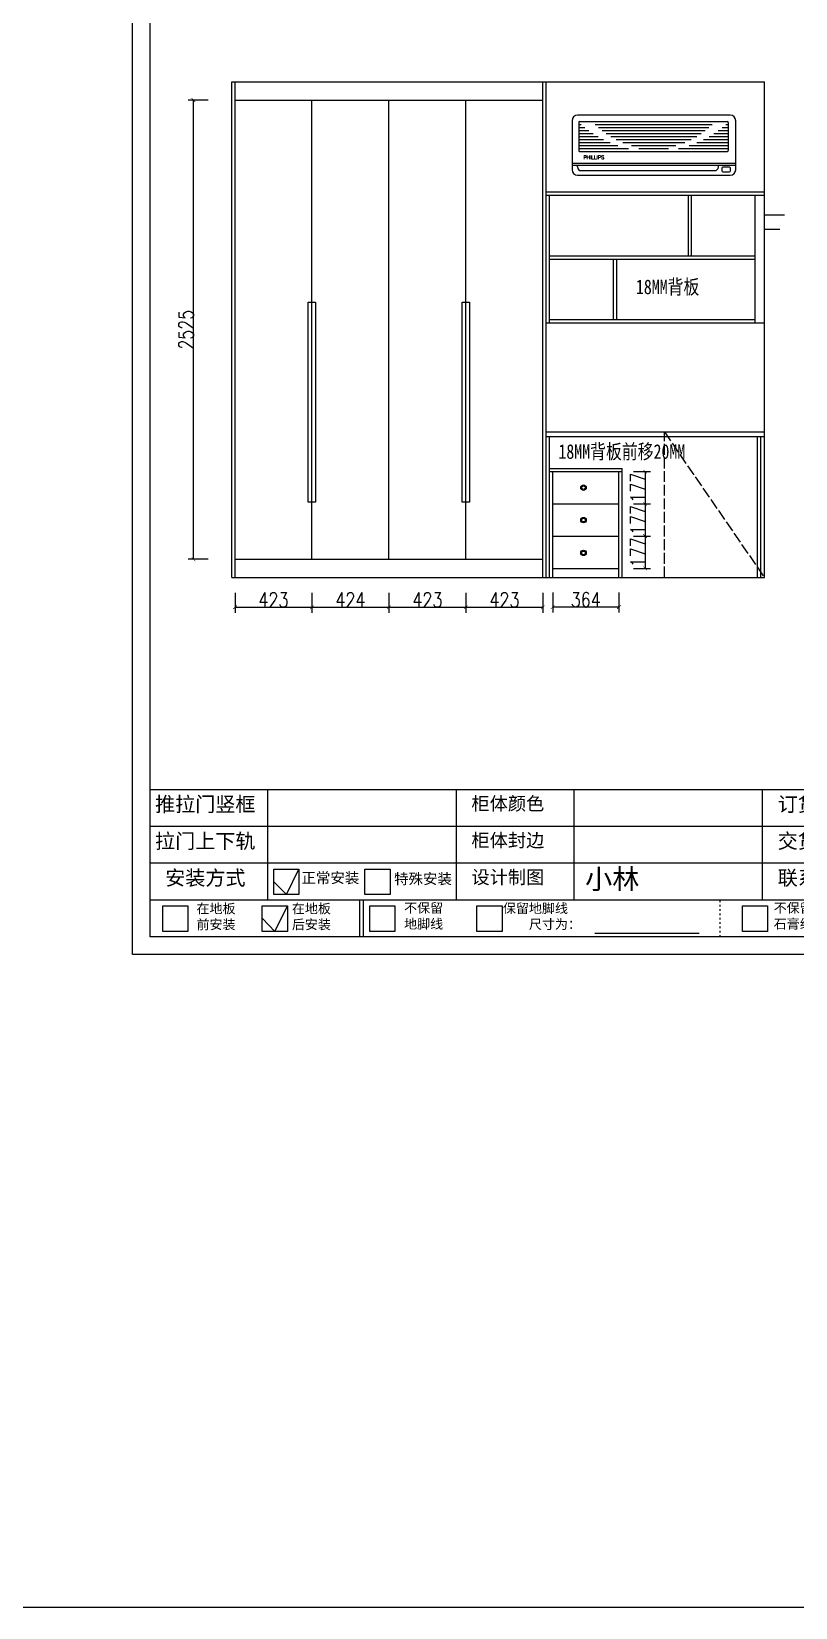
# Model space of a CAD drawing. Header units: millimetres. Extents: x 3255186 to 3429179, y -984851 to -941485.
# Drawn here: x 3338870 to 3343071, y -955326 to -946658 of the extents above; entities that cross this region are included whole.
import ezdxf

# ---------------------------------------------------------------- set-up
doc = ezdxf.new("R2010")
doc.units = ezdxf.units.MM
doc.header["$PDMODE"] = 35
doc.linetypes.add('ACAD_ISO02W100', pattern=[15, 12, -3])
doc.linetypes.add('ACAD_ISO03W100', pattern=[30, 12, -18])
doc.layers.add('块', color=7, linetype='Continuous', lineweight=30)
doc.styles.add('COMPLEX', font='COMPLEX.shx')
doc.styles.add('DIM_FONT', font='SIMPLEX.shx', dxfattribs={"width": 0.8})
doc.styles.add('ROMANS', font='romans')
doc.styles.get("Standard").update_dxf_attribs({"font": 'acaderef.shx', "bigfont": 'bigfont.shx'})
doc.styles.add('新宋体', font='', dxfattribs={"height": 80})
doc.styles.add('标注用字体', font='', dxfattribs={"height": 70})
doc.styles.get('新宋体').set_extended_font_data('NSimSun')
doc.styles.get('标注用字体').set_extended_font_data('FangSong_GB2312')
doc.dimstyles.new('ISO-25', dxfattribs={"dimtxt": 80, "dimasz": 20, "dimexe": 30, "dimexo": 80, "dimtad": 1, "dimdec": 0, "dimtxsty": 'DIM_FONT', "dimblk": 'ARCHTICK', "dimcen": 2.5, "dimadec": 0, "dimazin": 0, "dimtfac": 1, "dimtdec": 0, "dimtmove": 1, "dimatfit": 3, "dimfxl": 80, "dimfxlon": 1, "dimarcsym": 0})

# ---------------------------------------------------------------- blocks, each defined once
blk = doc.blocks.new('锥子')
at = {"color": 4}
for p, q in [((90555.7, 17302.7), (90555.7, 17032.7)), ((91425.7, 17332.7), (90585.7, 17332.7)), ((91455.7, 17032.7), (91455.7, 17302.7)), ((90555.7, 17059), (91455.7, 17059)), ((90585.7, 17002.7), (91425.7, 17002.7))]:
    blk.add_line(p, q, dxfattribs=at)
at = {"color": 8, "linetype": 'ByBlock'}
for p, q in [((90592.4, 17293.1), (90592.4, 17138.7)), ((90597.4, 17298.1), (91410.2, 17298.1)), ((90597.4, 17281.6), (90605.4, 17281.6)), ((90597.4, 17265.1), (90625.5, 17265.1)), ((90597.4, 17248.5), (90647.4, 17248.5)), ((90683.6, 17281.6), (91325.8, 17281.6)), ((90701.2, 17265.1), (91308.3, 17265.1)), ((90720.8, 17248.5), (91288.7, 17248.5)), ((91360.2, 17248.5), (91410.2, 17248.5)), ((91382.1, 17265.1), (91410.2, 17265.1)), ((91402.2, 17281.6), (91410.2, 17281.6)), ((91415.2, 17293.1), (91415.2, 17138.7)), ((90597.4, 17232), (90671.6, 17232)), ((90597.4, 17215.4), (90698.6, 17215.4)), ((90597.4, 17198.9), (90729.3, 17198.9)), ((90597.4, 17182.4), (90764.9, 17182.4)), ((90597.4, 17165.8), (90808.3, 17165.8)), ((90742.9, 17232), (91266.5, 17232)), ((90768.2, 17215.4), (91241.2, 17215.4)), ((90797.9, 17198.9), (91211.5, 17198.9)), ((90834.3, 17182.4), (91175.2, 17182.4)), ((90883.1, 17165.8), (91126.4, 17165.8)), ((91199.3, 17165.8), (91410.2, 17165.8)), ((91242.7, 17182.4), (91410.2, 17182.4)), ((91278.4, 17198.9), (91410.2, 17198.9)), ((91309, 17215.4), (91410.2, 17215.4)), ((91336, 17232), (91410.2, 17232)), ((90597.4, 17149.3), (90866.6, 17149.3)), ((90597.4, 17133.7), (91410.2, 17133.7)), ((90923.5, 17149.3), (91086, 17149.3)), ((91141, 17149.3), (91410.2, 17149.3)), ((90555.7, 17069), (91455.7, 17069)), ((90585.7, 17048.1), (90585.7, 17059)), ((90605.7, 17028.1), (91340.3, 17028.1)), ((91360.3, 17048.1), (91360.3, 17059)), ((91379.4, 17041.2), (91379.4, 17027.1)), ((91422.5, 17046.2), (91384.4, 17046.2)), ((91384.4, 17022.1), (91422.5, 17022.1)), ((91427.5, 17027.1), (91427.5, 17041.2))]:
    blk.add_line(p, q, dxfattribs=at)
at = {"color": 4}
for centre, start, end in [((90585.7, 17302.7), 90, 180), ((91425.7, 17302.7), 0, 90), ((90585.7, 17032.7), 180, 270), ((91425.7, 17032.7), 270, 0)]:
    blk.add_arc(centre, 30, start, end, dxfattribs=at)
at = {"color": 8, "linetype": 'ByBlock'}
for centre, radius, start, end in [((90597.4, 17293.1), 5, 90, 180), ((91410.2, 17293.1), 5, 0, 90), ((90597.4, 17138.7), 5, 180, 270), ((91410.2, 17138.7), 5, 270, 0), ((90605.7, 17048.1), 20, 180, 270), ((91340.3, 17048.1), 20, 270, 0), ((91384.4, 17041.2), 5, 90, 180), ((91384.4, 17027.1), 5, 180, 270), ((91422.5, 17041.2), 5, 0, 90), ((91422.5, 17027.1), 5, 270, 0)]:
    blk.add_arc(centre, radius, start, end, dxfattribs=at)
at = {"color": 8, "linetype": 'ByBlock', "style": 'COMPLEX'}
blk.add_text('PHILLIPS', height=20, dxfattribs=at).set_placement((90618.1, 17091.1))
blk = doc.blocks.new('_ArchTick')
at = {"color": 0, "linetype": 'ByBlock', "const_width": 0.15}
blk.add_lwpolyline([(-0.5, -0.5), (0.5, 0.5)], dxfattribs=at)
blk = doc.blocks.new('*D63')
at = {"color": 0, "lineweight": -2, "ltscale": 5}
for p, q in [((3339840.9, -947035.8), (3339730.9, -947035.8)), ((3339760.9, -949560.8), (3339760.9, -947035.8)), ((3339840.9, -949560.8), (3339730.9, -949560.8))]:
    blk.add_line(p, q, dxfattribs=at)
at = {"layer": 'Defpoints', "color": 0, "ltscale": 5}
for p in [(3339760.9, -947035.8), (3340411.9, -947035.8), (3340411.9, -949560.8)]:
    blk.add_point(p, dxfattribs=at)
at = {"color": 0, "lineweight": -2, "ltscale": 5, "xscale": 20, "yscale": 20, "zscale": 20}
for p, rotation in [((3339760.9, -947035.8), 90), ((3339760.9, -949560.8), 270)]:
    blk.add_blockref('_ArchTick', p, dxfattribs=dict(at, rotation=rotation))
at = {"color": 0, "ltscale": 5, "insert": (3339720.2, -948298.3), "char_height": 80, "attachment_point": 5, "rotation": 90, "style": 'DIM_FONT'}
blk.add_mtext('2525', dxfattribs=at)
blk = doc.blocks.new('*D64')
at = {"color": 0, "lineweight": -2, "ltscale": 5}
for p, q in [((3339989.4, -949744.9), (3339989.4, -949854.9)), ((3340411.9, -949744.9), (3340411.9, -949854.9)), ((3339989.4, -949824.9), (3340411.9, -949824.9))]:
    blk.add_line(p, q, dxfattribs=at)
at = {"layer": 'Defpoints', "color": 0, "ltscale": 5}
for p in [(3339989.4, -949560.8), (3340411.9, -949560.8), (3340411.9, -949824.9)]:
    blk.add_point(p, dxfattribs=at)
at = {"color": 0, "lineweight": -2, "ltscale": 5, "xscale": 20, "yscale": 20, "zscale": 20, "rotation": 180}
blk.add_blockref('_ArchTick', (3339989.4, -949824.9), dxfattribs=at)
at = {"color": 0, "lineweight": -2, "ltscale": 5, "xscale": 20, "yscale": 20, "zscale": 20}
blk.add_blockref('_ArchTick', (3340411.9, -949824.9), dxfattribs=at)
at = {"color": 0, "ltscale": 5, "insert": (3340200.6, -949784.3), "char_height": 80, "attachment_point": 5, "style": 'DIM_FONT'}
blk.add_mtext('423', dxfattribs=at)
blk = doc.blocks.new('*D65')
at = {"color": 0, "lineweight": -2, "ltscale": 5}
for p, q in [((3340411.9, -949744.9), (3340411.9, -949854.9)), ((3340835.9, -949744.9), (3340835.9, -949854.9)), ((3340411.9, -949824.9), (3340835.9, -949824.9))]:
    blk.add_line(p, q, dxfattribs=at)
at = {"layer": 'Defpoints', "color": 0, "ltscale": 5}
for p in [(3340411.9, -949560.8), (3340835.9, -949560.8), (3340835.9, -949824.9)]:
    blk.add_point(p, dxfattribs=at)
at = {"color": 0, "lineweight": -2, "ltscale": 5, "xscale": 20, "yscale": 20, "zscale": 20, "rotation": 180}
blk.add_blockref('_ArchTick', (3340411.9, -949824.9), dxfattribs=at)
at = {"color": 0, "lineweight": -2, "ltscale": 5, "xscale": 20, "yscale": 20, "zscale": 20}
blk.add_blockref('_ArchTick', (3340835.9, -949824.9), dxfattribs=at)
at = {"color": 0, "ltscale": 5, "insert": (3340623.9, -949784.3), "char_height": 80, "attachment_point": 5, "style": 'DIM_FONT'}
blk.add_mtext('424', dxfattribs=at)
blk = doc.blocks.new('*D66')
at = {"color": 0, "lineweight": -2, "ltscale": 5}
for p, q in [((3340835.9, -949744.9), (3340835.9, -949854.9)), ((3341259.1, -949744.9), (3341259.1, -949854.9)), ((3340835.9, -949824.9), (3341259.1, -949824.9))]:
    blk.add_line(p, q, dxfattribs=at)
at = {"layer": 'Defpoints', "color": 0, "ltscale": 5}
for p in [(3340835.9, -949560.8), (3341259.1, -949560.8), (3341259.1, -949824.9)]:
    blk.add_point(p, dxfattribs=at)
at = {"color": 0, "lineweight": -2, "ltscale": 5, "xscale": 20, "yscale": 20, "zscale": 20, "rotation": 180}
blk.add_blockref('_ArchTick', (3340835.9, -949824.9), dxfattribs=at)
at = {"color": 0, "lineweight": -2, "ltscale": 5, "xscale": 20, "yscale": 20, "zscale": 20}
blk.add_blockref('_ArchTick', (3341259.1, -949824.9), dxfattribs=at)
at = {"color": 0, "ltscale": 5, "insert": (3341047.5, -949784.3), "char_height": 80, "attachment_point": 5, "style": 'DIM_FONT'}
blk.add_mtext('423', dxfattribs=at)
blk = doc.blocks.new('*D67')
at = {"color": 0, "lineweight": -2, "ltscale": 5}
for p, q in [((3341259.1, -949744.9), (3341259.1, -949854.9)), ((3341682.4, -949744.9), (3341682.4, -949854.9)), ((3341259.1, -949824.9), (3341682.4, -949824.9))]:
    blk.add_line(p, q, dxfattribs=at)
at = {"layer": 'Defpoints', "color": 0, "ltscale": 5}
for p in [(3341259.1, -949560.8), (3341682.4, -949560.8), (3341682.4, -949824.9)]:
    blk.add_point(p, dxfattribs=at)
at = {"color": 0, "lineweight": -2, "ltscale": 5, "xscale": 20, "yscale": 20, "zscale": 20, "rotation": 180}
blk.add_blockref('_ArchTick', (3341259.1, -949824.9), dxfattribs=at)
at = {"color": 0, "lineweight": -2, "ltscale": 5, "xscale": 20, "yscale": 20, "zscale": 20}
blk.add_blockref('_ArchTick', (3341682.4, -949824.9), dxfattribs=at)
at = {"color": 0, "ltscale": 5, "insert": (3341470.7, -949784.3), "char_height": 80, "attachment_point": 5, "style": 'DIM_FONT'}
blk.add_mtext('423', dxfattribs=at)
blk = doc.blocks.new('*D68')
at = {"color": 0, "lineweight": -2, "ltscale": 5}
for p, q in [((3341736.4, -949744.2), (3341736.4, -949854.2)), ((3342100.4, -949744.2), (3342100.4, -949854.2)), ((3342100.4, -949824.2), (3341736.4, -949824.2))]:
    blk.add_line(p, q, dxfattribs=at)
at = {"layer": 'Defpoints', "color": 0, "ltscale": 5}
for p in [(3341736.4, -949610.8), (3342100.4, -949610.8), (3341736.4, -949824.2)]:
    blk.add_point(p, dxfattribs=at)
at = {"color": 0, "lineweight": -2, "ltscale": 5, "xscale": 20, "yscale": 20, "zscale": 20, "rotation": 180}
blk.add_blockref('_ArchTick', (3341736.4, -949824.2), dxfattribs=at)
at = {"color": 0, "lineweight": -2, "ltscale": 5, "xscale": 20, "yscale": 20, "zscale": 20}
blk.add_blockref('_ArchTick', (3342100.4, -949824.2), dxfattribs=at)
at = {"color": 0, "ltscale": 5, "insert": (3341918.4, -949783.5), "char_height": 80, "attachment_point": 5, "style": 'DIM_FONT'}
blk.add_mtext('364', dxfattribs=at)
blk = doc.blocks.new('*D69')
at = {"color": 0, "lineweight": -2, "ltscale": 5}
for p, q in [((3342180.4, -949078.8), (3342274.7, -949078.8)), ((3342244.7, -949078.8), (3342244.7, -949256.2)), ((3342180.4, -949256.2), (3342274.7, -949256.2))]:
    blk.add_line(p, q, dxfattribs=at)
at = {"layer": 'Defpoints', "color": 0, "ltscale": 5}
for p in [(3342100.4, -949078.8), (3342100.4, -949256.2), (3342244.7, -949256.2)]:
    blk.add_point(p, dxfattribs=at)
at = {"color": 0, "lineweight": -2, "ltscale": 5, "xscale": 20, "yscale": 20, "zscale": 20}
for p, rotation in [((3342244.7, -949078.8), 90), ((3342244.7, -949256.2), 270)]:
    blk.add_blockref('_ArchTick', p, dxfattribs=dict(at, rotation=rotation))
at = {"color": 0, "ltscale": 5, "insert": (3342204, -949167.5), "char_height": 80, "attachment_point": 5, "rotation": 90, "style": 'DIM_FONT'}
blk.add_mtext('177', dxfattribs=at)
blk = doc.blocks.new('*D70')
at = {"color": 0, "lineweight": -2, "ltscale": 5}
for p, q in [((3342180.4, -949256.2), (3342274.7, -949256.2)), ((3342244.7, -949256.2), (3342244.7, -949433.5)), ((3342180.4, -949433.5), (3342274.7, -949433.5))]:
    blk.add_line(p, q, dxfattribs=at)
at = {"layer": 'Defpoints', "color": 0, "ltscale": 5}
for p in [(3342100.4, -949256.2), (3342100.4, -949433.5), (3342244.7, -949433.5)]:
    blk.add_point(p, dxfattribs=at)
at = {"color": 0, "lineweight": -2, "ltscale": 5, "xscale": 20, "yscale": 20, "zscale": 20}
for p, rotation in [((3342244.7, -949256.2), 90), ((3342244.7, -949433.5), 270)]:
    blk.add_blockref('_ArchTick', p, dxfattribs=dict(at, rotation=rotation))
at = {"color": 0, "ltscale": 5, "insert": (3342204, -949344.8), "char_height": 80, "attachment_point": 5, "rotation": 90, "style": 'DIM_FONT'}
blk.add_mtext('177', dxfattribs=at)
blk = doc.blocks.new('*D71')
at = {"color": 0, "lineweight": -2, "ltscale": 5}
for p, q in [((3342180.4, -949433.5), (3342274.7, -949433.5)), ((3342244.7, -949433.5), (3342244.7, -949610.8)), ((3342180.4, -949610.8), (3342274.7, -949610.8))]:
    blk.add_line(p, q, dxfattribs=at)
at = {"layer": 'Defpoints', "color": 0, "ltscale": 5}
for p in [(3342100.4, -949433.5), (3342100.4, -949610.8), (3342244.7, -949610.8)]:
    blk.add_point(p, dxfattribs=at)
at = {"color": 0, "lineweight": -2, "ltscale": 5, "xscale": 20, "yscale": 20, "zscale": 20}
for p, rotation in [((3342244.7, -949433.5), 90), ((3342244.7, -949610.8), 270)]:
    blk.add_blockref('_ArchTick', p, dxfattribs=dict(at, rotation=rotation))
at = {"color": 0, "ltscale": 5, "insert": (3342204, -949522.2), "char_height": 80, "attachment_point": 5, "rotation": 90, "style": 'DIM_FONT'}
blk.add_mtext('177', dxfattribs=at)
blk = doc.blocks.new('*D409')
at = {"color": 0, "lineweight": -2, "ltscale": 5}
for p, q in [((3374459, -946810), (3374489, -946810)), ((3374459, -946810), (3374459, -947410)), ((3374379, -947410), (3374489, -947410))]:
    blk.add_line(p, q, dxfattribs=at)
at = {"layer": 'Defpoints', "color": 0, "ltscale": 5}
for p in [(3374429.6, -946810), (3292697, -947410), (3374459, -947410)]:
    blk.add_point(p, dxfattribs=at)
at = {"color": 0, "lineweight": -2, "ltscale": 5, "xscale": 20, "yscale": 20, "zscale": 20}
for p, rotation in [((3374459, -946810), 90), ((3374459, -947410), 270)]:
    blk.add_blockref('_ArchTick', p, dxfattribs=dict(at, rotation=rotation))
at = {"color": 0, "ltscale": 5, "insert": (3374418.4, -947110), "char_height": 80, "attachment_point": 5, "rotation": 90, "style": 'DIM_FONT'}
blk.add_mtext('600', dxfattribs=at)
blk = doc.blocks.new('M')
for p, q in [((7224, 24106), (7224, 32333)), ((7224, 32333), (18599, 32332)), ((18599, 32332), (18599, 24106)), ((7346, 24228), (7345, 32211)), ((7345, 32211), (18477, 32210)), ((7886, 31941), (7886, 32211)), ((8426, 32211), (8426, 31941)), ((15589, 32004), (15589, 32211)), ((16220, 32004), (16220, 32211)), ((16852, 32210), (16852, 25243)), ((18477, 32210), (18477, 24228)), ((15589, 32004), (16852, 32004)), ((8426, 31941), (7345, 31941)), ((16852, 30991), (18477, 30991)), ((16852, 30810), (18477, 30810)), ((16852, 30770), (18477, 30770)), ((16852, 30294), (18477, 30294)), ((16852, 30253), (18477, 30253)), ((16852, 29969), (18477, 29969)), ((16852, 29440), (18477, 29440)), ((16852, 29156), (18477, 29156)), ((16852, 28628), (18477, 28628)), ((16852, 28343), (18477, 28343)), ((16852, 27815), (18477, 27815)), ((16852, 27531), (18477, 27531)), ((16852, 26962), (18477, 26962)), ((16852, 26677), (18477, 26677)), ((16852, 25557), (18477, 25557)), ((16852, 25527), (18477, 25527)), ((18477, 25243), (7346, 25243)), ((8159, 24482), (8159, 25243)), ((9459, 24482), (9459, 25243)), ((10272, 24482), (10272, 25243)), ((11572, 24482), (11572, 25243)), ((12385, 24482), (12385, 25243)), ((13685, 24228), (13685, 25243)), ((14091, 24228), (14091, 25243)), ((15913, 25243), (15913, 24232)), ((15916, 25243), (15916, 24232)), ((18477, 25050), (15913, 25050)), ((13685, 24989), (7346, 24989)), ((13685, 24736), (7346, 24736)), ((13685, 24482), (7346, 24482)), ((8792, 24228), (8792, 24482)), ((8819, 24228), (8819, 24482)), ((10414, 24254), (11133, 24254)), ((12734, 24254), (13581, 24254)), ((18477, 24228), (7346, 24228)), ((18599, 24106), (7224, 24106))]:
    blk.add_line(p, q)
at = {"color": 0, "ltscale": 5}
for p, q in [((8286, 24520), (8372, 24696)), ((8199, 24608), (8286, 24520)), ((8207, 24266), (8294, 24442)), ((8121, 24354), (8207, 24266))]:
    blk.add_line(p, q, dxfattribs=at)
at = {"linetype": 'ACAD_ISO03W100'}
blk.add_line((11279, 24228), (11279, 24482), dxfattribs=at)
at = {"lineweight": 25}
for points in [[(7434, 24442), (7607, 24442), (7607, 24266), (7434, 24266)], [(8120, 24442), (8293, 24442), (8293, 24266), (8120, 24266)], [(8861, 24442), (9034, 24442), (9034, 24266), (8861, 24266)], [(9601, 24442), (9774, 24442), (9774, 24266), (9601, 24266)], [(11433, 24442), (11606, 24442), (11606, 24266), (11433, 24266)], [(12062, 24442), (12235, 24442), (12235, 24266), (12062, 24266)]]:
    blk.add_lwpolyline(points, close=True, dxfattribs=at)
at = {"layer": '块'}
blk.add_lwpolyline([(14364, 24939), (14524, 24939), (14524, 24783), (14364, 24783)], close=True, dxfattribs=at)
at = {"layer": '块', "lineweight": 25}
for points in [[(8199, 24696), (8372, 24696), (8372, 24520), (8199, 24520)], [(8828, 24696), (9001, 24696), (9001, 24520), (8828, 24520)]]:
    blk.add_lwpolyline(points, close=True, dxfattribs=at)
at = {"attachment_point": 1}
for s, insert, char_height, width in [('{\\fSimSun|b0|i0|c134|p54;第  张}', (15641, 32177), 99.06, 2286.9), ('{\\fSimSun|b0|i0|c134|p54;共  张}', (16289, 32178), 99.06, 2286.9), ('{\\fSimSun|b0|i0|c134|p2;缔造时尚家居精品\\P    传承北欧优异品质}', (16957, 30683), 101.58, 1676.49), ('{\\fSimSun|b0|i0|c134|p54;温 馨 提 示}', (16777, 25217), 101.58, 2345.16), ('{\\fSimSun|b0|i0|c134|p54;推拉门竖框}', (7380, 25194), 101.58, 748), ('{\\fSimSun|b0|i0|c134|p54;订货日期}', (11676, 25194), 101.58, 567.91), ('{\\fSimHei|b0|i0|c134|p2;注意事项}', (13789, 25141), 121.9, 119.08), ('{\\fSimSun|b0|i0|c134|p54;拉门上下轨}', (7380, 24940), 101.58, 748), ('{\\fSimSun|b0|i0|c134|p54;交货日期}', (11676, 24940), 101.58, 567.91), ('{\\fSimSun|b0|i0|c134|p54;安装方式}', (7450, 24686), 101.58, 567.91), ('{\\fSimSun|b0|i0|c134|p54;联系电话}', (11676, 24686), 101.58, 567.91), ('{\\fSimSun|b0|i0|c134|p54;正常安装}', (8390, 24672), 73.14, 538.56), ('{\\fSimSun|b0|i0|c134|p54;特殊安装}', (9029, 24665), 73.14, 538.56), ('{\\fSimSun|b0|i0|c134|p54;不保留\\P地脚线}', (9098, 24460), 65.83, 645.46), ('{\\fSimSun|b0|i0|c134|p54;保留地脚线\\P    尺寸为：}', (9780, 24458), 65.83, 801.54), ('{\\fSimSun|b0|i0|c134|p54;不保留\\P\\fSimSun|b0|i0|c134|p2;石膏线}', (11648, 24460), 65.83, 645.46), ('{\\fSimSun|b0|i0|c134|p54;保留\\fSimSun|b0|i0|c134|p2;石膏线\\P尺寸为:}', (12254, 24460), 65.83, 645.46), ('{\\fSimSun|b0|i0|c134|p54;在地板\\P前安装}', (7666, 24456), 65.83, 645.46), ('{\\fSimSun|b0|i0|c134|p54;在地板\\P后安装}', (8324, 24456), 65.83, 645.46)]:
    blk.add_mtext(s, dxfattribs=dict(at, insert=insert, char_height=char_height, width=width))
at = {"char_height": 109.1, "attachment_point": 5}
for s, insert in [('{\\fSimSun|b0|i0|c134|p54;单位}', (7596, 32074)), ('{\\fArial|b0|i0|c0|p32;mm}', (8174, 32074))]:
    blk.add_mtext(s, dxfattribs=dict(at, insert=insert))
at = {"attachment_point": 1}
for s, insert, char_height, width, style in [('图  纸  名  称', (17091, 30178), 126.2, 1414.86, '新宋体'), ('客  户  姓  名', (17083, 29365), 126.2, 1414.86, '新宋体'), ('联  系  电  话', (17036, 28600), 126.2, 1756.25, '新宋体'), ('客  户  地  址', (17100, 27740), 126.2, 1414.86, '新宋体'), ('客  户  签  名', (17081, 26887), 126.2, 1414.86, '新宋体'), ('柜体颜色  ', (9563, 25194), 92.1, 1815.91, '新宋体'), ('{\\fSimSun|b0|i0|c134|p2;1、推拉门柜体预留        90mm           \\P       \\P         70mm推拉门轨道位置；\\P\\P2、抽屉拉手为：\\L           \\l，\\P   \\P    平开门拉手为：\\L              \\l；\\P               }', (14197, 25149), 67.72, 4207.93, '标注用字体'), ('{\\fSimSun|b0|i0|c134|p54;柜体封边}', (9563, 24940), 92.1, 1815.91, '新宋体'), ('{\\fSimSun|b0|i0|c134|p54;设计制图}', (9563, 24686), 92.1, 1815.91, '新宋体')]:
    blk.add_mtext(s, dxfattribs=dict(at, insert=insert, char_height=char_height, width=width, style=style))
at = {"char_height": 101.55, "attachment_point": 1, "style": 'ROMANS'}
for s, insert in [('{\\fSimSun|b0|i0|c134|p2;\\H0.8x;     \\H0.75x;    ① 订制本公司衣柜或推拉门金额不足2000元,需加收100元运费。\\P        }', (15519, 24930)), ('{\\fSimSun|b0|i0|c134|p2;\\P\\H0.6x;        \u3000 ② 请要求销售员充分讲解并完全理解设计意图,对本图确定无误}', (15508, 24904)), ('{\\fSimSun|b0|i0|c134|p2;\\P\\H0.6x;\\P           方可签字。}', (15638, 24931)), ('{\\fSimSun|b0|i0|c134|p2;\\P\\H0.6x;           ③ 本图经客户确认后,本公司不承担任何更改责任。}', (15508, 24602))]:
    blk.add_mtext(s, dxfattribs=dict(at, insert=insert))

msp = doc.modelspace()

# ---------------------------------------------------------------- linework, layer by layer
at = {"ltscale": 5}
for p, q in [((3339971.4, -946935.8), (3342900.4, -946935.8)), ((3339971.4, -949660.8), (3339971.4, -946935.8)), ((3339989.4, -949660.8), (3339989.4, -946935.8)), ((3341682.4, -949660.8), (3341682.4, -946935.8)), ((3341700.4, -949660.8), (3341700.4, -946935.8)), ((3342900.4, -949660.8), (3342900.4, -946935.8)), ((3339989.4, -947035.8), (3341682.4, -947035.8)), ((3340411.9, -949560.8), (3340411.9, -947035.8)), ((3340835.9, -949560.8), (3340835.9, -947035.8)), ((3341259.1, -949560.8), (3341259.1, -947035.8)), ((3341700.4, -947540.8), (3342900.4, -947540.8)), ((3341700.4, -947558.8), (3342900.4, -947558.8)), ((3341718.4, -948260.8), (3341718.4, -947558.8)), ((3342482.4, -947891.8), (3342482.4, -947558.8)), ((3342500.4, -947891.8), (3342500.4, -947558.8)), ((3342850.4, -948260.8), (3342850.4, -947558.8)), ((3341700.4, -948260.8), (3342900.4, -948260.8)), ((3341718.4, -948242.8), (3342850.4, -948242.8)), ((3341700.4, -948860.8), (3342900.4, -948860.8)), ((3341700.4, -948885.8), (3342900.4, -948885.8)), ((3341718.4, -949660.8), (3341718.4, -948885.8)), ((3342862.4, -949660.8), (3342862.4, -948885.8)), ((3342880.4, -949660.8), (3342880.4, -948885.8)), ((3341718.4, -949060.8), (3342118.4, -949060.8)), ((3341718.4, -949078.8), (3342118.4, -949078.8)), ((3341736.4, -949660.8), (3341736.4, -949078.8)), ((3342100.4, -949660.8), (3342100.4, -949078.8)), ((3342118.4, -949660.8), (3342118.4, -949060.8)), ((3341736.4, -949256.2), (3342100.4, -949256.2)), ((3341736.4, -949433.5), (3342100.4, -949433.5)), ((3339989.4, -949560.8), (3341682.4, -949560.8)), ((3339971.4, -949660.8), (3342900.4, -949660.8)), ((3341736.4, -949610.8), (3342100.4, -949610.8))]:
    msp.add_line(p, q, dxfattribs=at)
at = {"color": 1, "ltscale": 5}
for p, q in [((3342900.4, -947665.8), (3343010.8, -947665.8)), ((3342900.4, -947745.8), (3342985.7, -947745.8))]:
    msp.add_line(p, q, dxfattribs=at)
for p, q in [((3341718.4, -947891.8), (3342850.4, -947891.8)), ((3341718.4, -947909.8), (3342850.4, -947909.8)), ((3342068.4, -947909.8), (3342068.4, -948242.8)), ((3342086.4, -947909.8), (3342086.4, -948242.8))]:
    msp.add_line(p, q)
at = {"color": 252, "linetype": 'ACAD_ISO02W100', "ltscale": 5}
for p, q in [((3342350.4, -949660.8), (3342350.4, -948860.8)), ((3342350.4, -948860.8), (3342900.4, -949660.8))]:
    msp.add_line(p, q, dxfattribs=at)
at = {"color": 6, "ltscale": 5}
msp.add_lwpolyline([(3255352.8, -941484.6), (3429179.2, -941484.6), (3429179.2, -955325.7), (3255352.8, -955325.7)], close=True, dxfattribs=at)
at = {"color": 1, "ltscale": 5}
for points in [[(3340391.9, -948146.1), (3340431.9, -948146.1), (3340431.9, -949246.1), (3340391.9, -949246.1)], [(3341239.1, -948146.1), (3341279.1, -948146.1), (3341279.1, -949246.1), (3341239.1, -949246.1)]]:
    msp.add_lwpolyline(points, close=True, dxfattribs=at)
at = {"ltscale": 5}
for centre, radius in [((3341905.7, -949167.3), 15), ((3341905.7, -949167.3), 10), ((3341905.7, -949345.6), 15), ((3341905.7, -949345.6), 10), ((3341905.7, -949525.9), 15), ((3341905.7, -949525.9), 10)]:
    msp.add_circle(centre, radius, dxfattribs=at)

# ---------------------------------------------------------------- block references
at = {"xscale": 0.7970586622832343, "yscale": 0.7970586624578573, "zscale": 0.7970586624}
msp.add_blockref('M', (3333667.4, -970948.6), dxfattribs=at)
at = {"color": 4}
msp.add_blockref('锥子', (3251287, -964451.6), dxfattribs=at)

# ---------------------------------------------------------------- texts
at = {"char_height": 80, "width": 1175.852, "attachment_point": 1, "style": 'DIM_FONT'}
for s, insert in [('{\\fSimSun|b0|i0|c134|p2;18MM背板}', (3342194.2, -948022.7)), ('{\\fSimSun|b0|i0|c134|p2;18MM背板前移20MM}', (3341767.8, -948928.5))]:
    msp.add_mtext(s, dxfattribs=dict(at, insert=insert))
at = {"insert": (3341914.6, -951264.7), "char_height": 109.442, "width": 1524.321, "attachment_point": 1}
msp.add_mtext('{\\fSimSun|b0|i0|c134|p2;小林}', dxfattribs=at)

# ---------------------------------------------------------------- dimensions: what is measured, and where the dimension line sits
at = {"ltscale": 5}
for base, p1, p2, picture, middle in [((3374459, -947410), (3374429.6, -946810), (3292697, -947410), '*D409', (3374418.4, -947110)), ((3339760.9, -947035.8), (3340411.9, -949560.8), (3340411.9, -947035.8), '*D63', (3339720.2, -948298.3)), ((3342244.7, -949256.2), (3342100.4, -949078.8), (3342100.4, -949256.2), '*D69', (3342204, -949167.5)), ((3342244.7, -949433.5), (3342100.4, -949256.2), (3342100.4, -949433.5), '*D70', (3342204, -949344.8)), ((3342244.7, -949610.8), (3342100.4, -949433.5), (3342100.4, -949610.8), '*D71', (3342204, -949522.2))]:
    dim = msp.add_linear_dim(base=base, p1=p1, p2=p2, angle=90, dimstyle='ISO-25', dxfattribs=at)
    dim.commit()
    dim.dimension.update_dxf_attribs({"geometry": picture, "text_midpoint": middle})
for base, p1, p2, picture, middle in [((3340411.8854, -949824.8794), (3339989.3604, -949560.8485), (3340411.8854, -949560.8485), '*D64', (3340200.6229, -949784.2544)), ((3340835.9, -949824.9), (3340411.9, -949560.8), (3340835.9, -949560.8), '*D65', (3340623.9, -949784.3)), ((3341259.1, -949824.9), (3340835.9, -949560.8), (3341259.1, -949560.8), '*D66', (3341047.5, -949784.3)), ((3341682.4, -949824.9), (3341259.1, -949560.8), (3341682.4, -949560.8), '*D67', (3341470.7, -949784.3)), ((3341736.4, -949824.2), (3342100.4, -949610.8), (3341736.4, -949610.8), '*D68', (3341918.4, -949783.5))]:
    dim = msp.add_linear_dim(base=base, p1=p1, p2=p2, dimstyle='ISO-25', dxfattribs=at)
    dim.commit()
    dim.dimension.update_dxf_attribs({"geometry": picture, "text_midpoint": middle})

doc.saveas('drawing.dxf')
